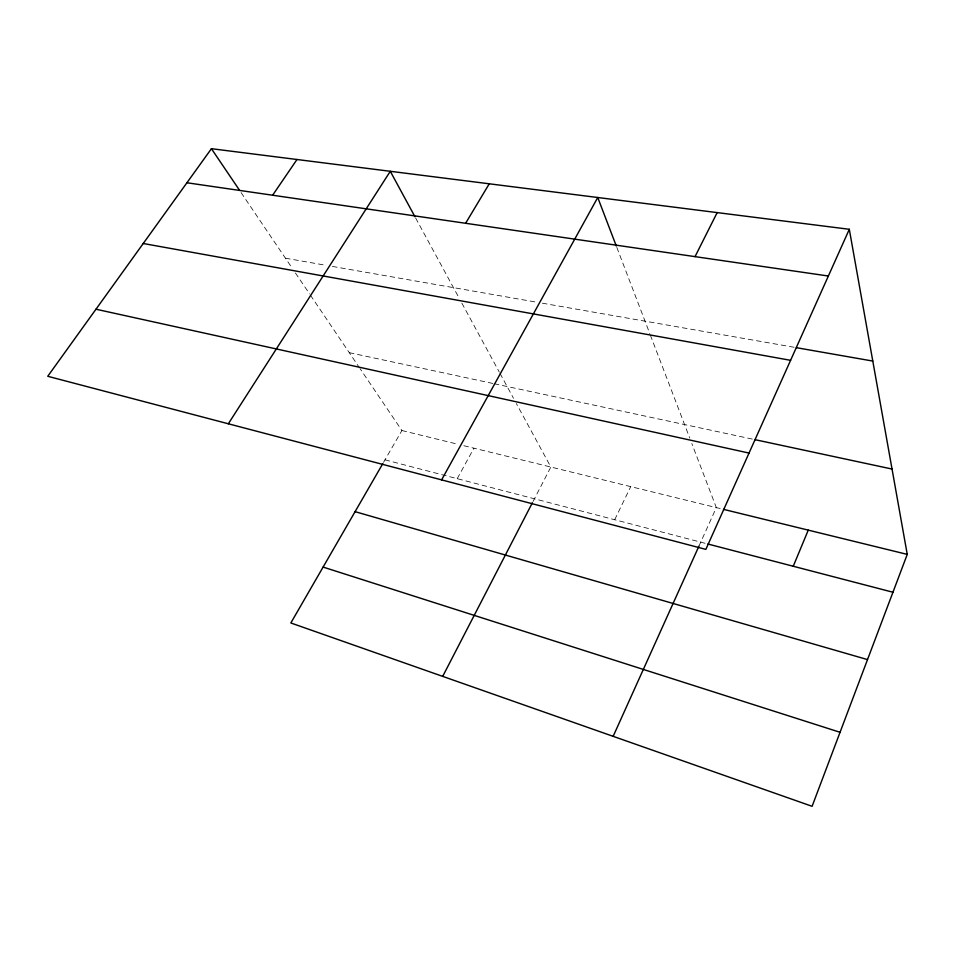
<?xml version="1.0" encoding="UTF-8"?>
<svg xmlns="http://www.w3.org/2000/svg" width="955" height="955" viewBox="0 0 955 955"><rect width="100%" height="100%" fill="white"/><g stroke="black" fill="none" stroke-linecap="round" stroke-linejoin="round"><path stroke-width="0.72" stroke-dasharray="4.78 3.58" d="M698.941 546.141L716.334 507.594L691.826 443.538M614.698 519.723L630.742 486.62M533.081 501.411L550.844 467.031L516.369 403.547M457.206 478.67L473.907 448.182M383.528 462.375L401.9 430.526L360.047 368.594M285.438 258.196L326.514 265.394M332.388 266.421L536.531 302.174M542.356 303.189L794.918 347.417M349.279 352.67L492.78 383.433M494.213 383.743L753.805 439.407M401.9 430.526L458.066 444.302M463.82 445.71L720.643 508.657M384.984 459.844L706.437 543.634M241.066 192.552L292.099 268.057M295.429 272.987L309.575 293.913M310.411 295.155L359.211 367.365M415.664 218.05L459.057 297.972M461.862 303.141L499.298 372.104M500.014 373.417L513.527 398.307M616.835 247.429L649.83 333.701M650.355 335.098L689.761 438.118"/><path stroke-width="1.43" d="M849.305 229.296L705.864 549.388L47.75 376.282L211.425 148.694L849.305 229.296L907.25 554.389L812.096 806.307L290.845 622.97L382.8 463.641M793.247 566.255L808.264 530.132M613.158 736.341L698.941 546.141M695.037 256.632L717.169 212.595M442.702 676.379L532.401 502.724M441.604 479.876L597.746 197.506L616.309 246.044M465.61 223.279L489.258 183.802M228.329 423.781L390.285 171.291L414.959 216.749M272.629 195.226L296.993 159.497M186.917 182.763L828.367 276.019M796.386 347.68L872.786 361.062M143.238 243.501L790.585 360.322M755.25 439.718L892.042 469.048M95.978 309.217L749.018 453.064M723.508 509.361L907.25 554.389M707.87 544.004L892.949 592.243M355.081 511.653L867.51 659.595M323.1 567.079L840.054 732.294M211.425 148.694L239.419 190.105"/></g></svg>
